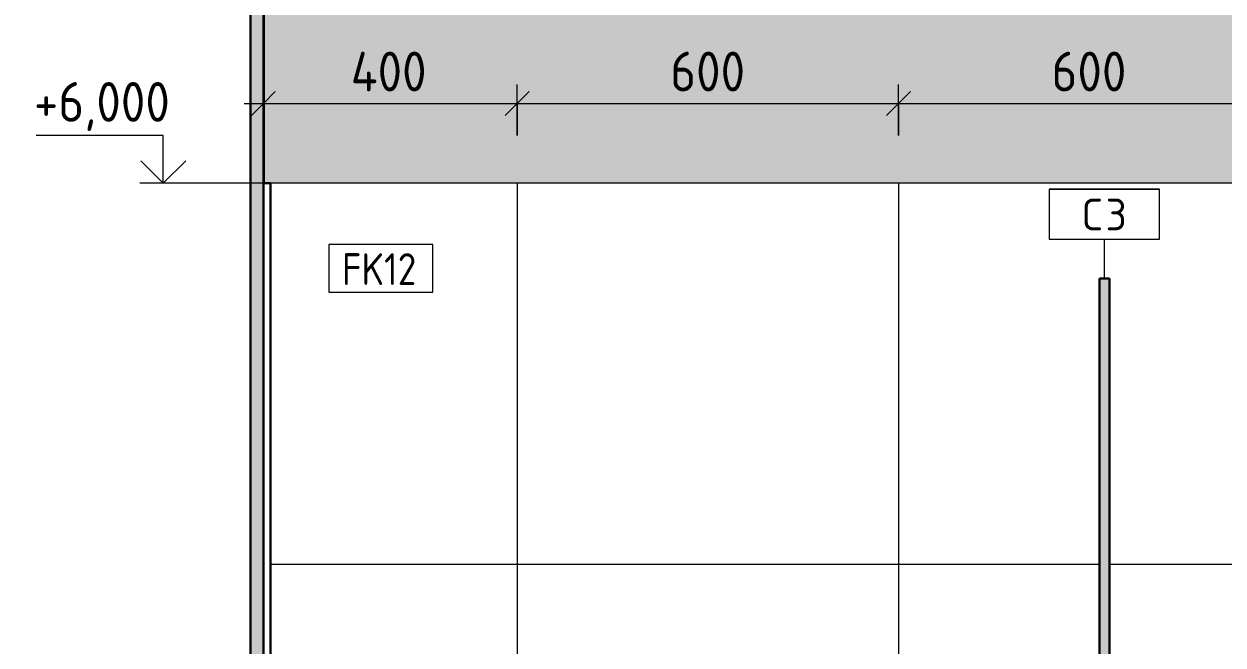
# Model space of a CAD drawing. Header units: millimetres. Extents: x 68869 to 96007, y -1987 to 27400.
# Drawn here: x 87926 to 89813, y 5273 to 6251 of the extents above; entities that cross this region are included whole.
import ezdxf

# ---------------------------------------------------------------- set-up
doc = ezdxf.new("R2010")
doc.units = ezdxf.units.MM
for name, color, linetype, lineweight in [('A-ANNO-DIMS', 7, 'Continuous', 9), ('A-ANNO-DIMS-25', 7, 'Continuous', 9), ('A-GENM', 7, 'Continuous', 9), ('A-GENM-1', 7, 'Continuous', 30), ('A-GENM-IDEN', 7, 'Continuous', 9), ('A-WALL-IDEN', 7, 'Continuous', 9), ('A-WALL-PATT', 7, 'Continuous', 9), ('G-ANNO-DIMS', 7, 'Continuous', 9), ('G-ANNO-DIMS-1', 7, 'Continuous', 20), ('I-WALL', 7, 'Continuous', 9)]:
    doc.layers.add(name, color=color, linetype=linetype, lineweight=lineweight)
for name, color, linetype, lineweight, true_color in [('A-WALL-4', 7, 'Continuous', 30, 0x3c3c3c), ('A-WALL-FNSH-2', 7, 'Continuous', 30, 0x3c3c3c), ('I-WALL-1', 7, 'Continuous', 9, 0x787878)]:
    doc.layers.add(name, color=color, linetype=linetype, lineweight=lineweight, true_color=true_color)
doc.styles.add('GOST Common_1', font='GOST_Common.ttf', dxfattribs={"width": 0.9, "height": 50})
doc.styles.add('GOST Common_2', font='GOST_Common.ttf', dxfattribs={"height": 50})
doc.styles.add('ISOCPEUR', font='isocpeur.ttf', dxfattribs={"width": 0.9, "height": 62.5})
doc.dimstyles.new('ISO-2_5_0_9К_БОЛЬШОЙ', dxfattribs={"dimscale": 304.8, "dimtxt": 62.248823, "dimasz": 0.123031, "dimexe": 0.098425, "dimexo": 0.246063, "dimgap": 0, "dimtad": 1, "dimdec": 0, "dimrnd": 10, "dimzin": 0, "dimdsep": 46, "dimtxsty": 'ISOCPEUR', "dimblk1": 'OBLIQUE', "dimblk2": 'OBLIQUE', "dimsah": 1, "dimcen": 0.09, "dimdle": 0.098425, "dimazin": 0, "dimtfac": 1, "dimtdec": 4, "dimtix": 1, "dimtmove": 0, "dimatfit": 3, "dimfxl": 1, "dimtvp": 1, "dimtolj": 1, "dimtzin": 0, "dimarcsym": 2})

# ---------------------------------------------------------------- blocks, each defined once
blk = doc.blocks.new('131_Сантехническая перегородка_Дверь - СД-1-30819167-Развертка 2_16-4')
at = {"layer": 'A-GENM'}
blk.add_hatch(color=256, dxfattribs=at).paths.add_polyline_path([(24806.5, 4350), (24806.5, 5850), (24790.5, 5850), (24790.5, 4350)])
for p, q in [((24783.4, 4402.9), (24783.4, 4232.9)), ((24813.6, 4232.9), (24813.6, 4402.9)), ((24780.9, 4232.9), (24780.9, 4210)), ((24780.9, 4232.9), (24798.5, 4232.9)), ((24798.5, 4232.9), (24816.1, 4232.9)), ((24816.1, 4210), (24816.1, 4232.9)), ((24773.9, 4210), (24773.9, 4200)), ((24773.9, 4210), (24798.5, 4210)), ((24798.5, 4210), (24823.1, 4210)), ((24823.1, 4200), (24823.1, 4210))]:
    blk.add_line(p, q, dxfattribs=at)
at = {"layer": 'A-GENM', "flags": 128}
for points in [[(24783.4, 4402.9), (24783.4, 4403.2), (24783.4, 4403.5), (24783.5, 4403.8), (24783.5, 4404.1), (24783.6, 4404.3), (24783.6, 4404.6), (24783.7, 4404.9), (24783.8, 4405.2), (24783.9, 4405.4), (24784, 4405.7), (24784.1, 4405.9), (24784.2, 4406.2), (24784.3, 4406.4), (24784.5, 4406.7), (24784.6, 4406.9), (24784.8, 4407.2), (24785, 4407.4), (24785.2, 4407.6), (24785.4, 4407.8), (24785.6, 4408), (24785.8, 4408.2), (24786, 4408.4), (24786.2, 4408.6), (24786.4, 4408.7), (24786.7, 4408.9), (24786.9, 4409), (24787.1, 4409.2), (24787.4, 4409.3), (24787.7, 4409.4), (24787.9, 4409.5), (24788.2, 4409.6), (24788.5, 4409.7), (24788.7, 4409.8), (24789, 4409.8), (24789.3, 4409.9), (24789.6, 4409.9), (24789.8, 4410), (24790.1, 4410), (24790.4, 4410), (24790.5, 4410)], [(24806.5, 4410), (24806.8, 4410), (24807, 4410), (24807.3, 4409.9), (24807.6, 4409.9), (24807.9, 4409.9), (24808.2, 4409.8), (24808.4, 4409.7), (24808.7, 4409.6), (24809, 4409.5), (24809.2, 4409.4), (24809.5, 4409.3), (24809.7, 4409.2), (24810, 4409.1), (24810.2, 4408.9), (24810.5, 4408.8), (24810.7, 4408.6), (24810.9, 4408.4), (24811.1, 4408.2), (24811.4, 4408.1), (24811.6, 4407.9), (24811.7, 4407.6), (24811.9, 4407.4), (24812.1, 4407.2), (24812.3, 4407), (24812.4, 4406.7), (24812.6, 4406.5), (24812.7, 4406.3), (24812.8, 4406), (24813, 4405.8), (24813.1, 4405.5), (24813.2, 4405.2), (24813.3, 4405), (24813.3, 4404.7), (24813.4, 4404.4), (24813.4, 4404.1), (24813.5, 4403.9), (24813.5, 4403.6), (24813.5, 4403.3), (24813.6, 4403), (24813.6, 4402.9)]]:
    blk.add_lwpolyline(points, dxfattribs=at)
at = {"layer": 'A-GENM-1'}
for p, q in [((24806.5, 5850), (24790.5, 5850)), ((24790.5, 5850), (24790.5, 4350)), ((24806.5, 4350), (24806.5, 5850)), ((24790.5, 4350), (24806.5, 4350))]:
    blk.add_line(p, q, dxfattribs=at)
blk = doc.blocks.new('Высотные отметки - Стрелка_Верх-17668718-Развертка 2_16-4')
at = {"layer": 'G-ANNO-DIMS'}
for p, q in [((23335.5, 8155), (23135.5, 8155)), ((23335.5, 8080), (23335.5, 8155)), ((23373.4, 8080), (23298.4, 8080))]:
    blk.add_line(p, q, dxfattribs=at)
at = {"layer": 'G-ANNO-DIMS-1'}
for q in [(23300.1, 8115.4), (23370.8, 8115.4)]:
    blk.add_line((23335.5, 8080), q, dxfattribs=at)
blk = doc.blocks.new('DIMBLOCK49-Развертка 2_16-4')
at = {"layer": 'A-ANNO-DIMS-25'}
for p, q in [((88303, 6075), (88303, 6155.3)), ((88702.5, 6075), (88702.5, 6155.3)), ((88273, 6125.3), (88702.5, 6125.3)), ((88303, 6125.3), (88303, 6075)), ((88702.5, 6125.3), (88702.5, 6075))]:
    blk.add_line(p, q, dxfattribs=at)
at = {"layer": 'A-ANNO-DIMS-25', "lineweight": 20}
for p, q in [((88303, 6125.3), (88321.7, 6144.1)), ((88702.5, 6125.3), (88721.2, 6144.1)), ((88303, 6125.3), (88284.2, 6106.6)), ((88702.5, 6125.3), (88683.7, 6106.6))]:
    blk.add_line(p, q, dxfattribs=at)
at = {"layer": 'A-ANNO-DIMS-25', "color": 0, "insert": (88440.5, 6207), "char_height": 62.5, "width": 149.397, "attachment_point": 1, "line_spacing_factor": 1.149209, "style": 'ISOCPEUR'}
blk.add_mtext('400', dxfattribs=at)
blk = doc.blocks.new('_Oblique')
at = {"color": 0, "linetype": 'ByBlock', "lineweight": -2}
blk.add_line((-0.5, -0.5), (0.5, 0.5), dxfattribs=at)
blk = doc.blocks.new('DIMBLOCK50-Развертка 2_16-4')
at = {"layer": 'A-ANNO-DIMS-25'}
for p, q in [((88702.5, 6075), (88702.5, 6155.3)), ((89302.5, 6075), (89302.5, 6155.3)), ((88702.5, 6125.3), (89302.5, 6125.3)), ((88702.5, 6125.3), (88702.5, 6075)), ((89302.5, 6125.3), (89302.5, 6075))]:
    blk.add_line(p, q, dxfattribs=at)
at = {"layer": 'A-ANNO-DIMS-25', "lineweight": 20}
for p, q in [((88702.5, 6125.3), (88721.2, 6144.1)), ((89302.5, 6125.3), (89321.2, 6144.1)), ((88702.5, 6125.3), (88683.7, 6106.6)), ((89302.5, 6125.3), (89283.7, 6106.6))]:
    blk.add_line(p, q, dxfattribs=at)
at = {"layer": 'A-ANNO-DIMS-25', "color": 0, "insert": (88943.2, 6207), "char_height": 62.5, "width": 142.215, "attachment_point": 1, "line_spacing_factor": 1.149209, "style": 'ISOCPEUR'}
blk.add_mtext('600', dxfattribs=at)
blk = doc.blocks.new('DIMBLOCK51-Развертка 2_16-4')
at = {"layer": 'A-ANNO-DIMS-25'}
for p, q in [((89302.5, 6075), (89302.5, 6155.3)), ((89902.5, 6075), (89902.5, 6155.3)), ((89302.5, 6125.3), (89902.5, 6125.3)), ((89302.5, 6125.3), (89302.5, 6075)), ((89902.5, 6125.3), (89902.5, 6075))]:
    blk.add_line(p, q, dxfattribs=at)
at = {"layer": 'A-ANNO-DIMS-25', "lineweight": 20}
for p, q in [((89302.5, 6125.3), (89321.2, 6144.1)), ((89902.5, 6125.3), (89921.2, 6144.1)), ((89302.5, 6125.3), (89283.7, 6106.6)), ((89902.5, 6125.3), (89883.7, 6106.6))]:
    blk.add_line(p, q, dxfattribs=at)
at = {"layer": 'A-ANNO-DIMS-25', "color": 0, "insert": (89543.2, 6207), "char_height": 62.5, "width": 142.215, "attachment_point": 1, "line_spacing_factor": 1.149209, "style": 'ISOCPEUR'}
blk.add_mtext('600', dxfattribs=at)
blk = doc.blocks.new('М_стена_0001 - Типоразмер_без рамки-25382661-Развертка 2_16-4')
at = {"layer": 'A-WALL-IDEN'}
for p, q in [((25213.2, 6981), (25049.9, 6981)), ((25049.9, 6981), (25049.9, 6906)), ((25213.2, 6906), (25213.2, 6981)), ((25049.9, 6906), (25213.2, 6906))]:
    blk.add_line(p, q, dxfattribs=at)
blk = doc.blocks.new('Mark Reiling - Mark Reiling-26174330-Развертка 2_16-4')
at = {"layer": 'A-GENM-IDEN'}
for p, q in [((24711.7, 5990.7), (24711.7, 5911.9)), ((24711.7, 5990.7), (24885.2, 5990.7)), ((24885.2, 5990.7), (24711.7, 5990.7)), ((24711.7, 5990.7), (24711.7, 5911.9)), ((24885.2, 5911.9), (24885.2, 5990.7)), ((24885.2, 5911.9), (24885.2, 5990.7)), ((24711.7, 5911.9), (24885.2, 5911.9)), ((24711.7, 5911.9), (24885.2, 5911.9))]:
    blk.add_line(p, q, dxfattribs=at)

msp = doc.modelspace()

# ---------------------------------------------------------------- hatches: boundary and pattern name
at = {"layer": 'A-WALL-PATT'}
msp.add_hatch(color=256, dxfattribs=at).paths.add_polyline_path([(90105.6, 6000), (91302.5, 6000), (91437.7, 6036.2), (91437.7, 6000), (91697, 6000), (91697, 7600), (88304, 7600), (88304, 6000), (90005.4, 6000)])
h = msp.add_hatch(dxfattribs=at)
h.set_pattern_fill('FP_17', color=256, style=0, pattern_type=2)
h.set_pattern_definition([(90, (91702.5, 4200), (-600, 4e-14), []), (180, (91702.5, 4200), (-7e-14, -600), [])])
h.paths.add_polyline_path([(88346.6, 4200), (89601.9, 4200), (89601.9, 4210), (89608.9, 4210), (89608.9, 4232.9), (89611.4, 4232.9), (89611.4, 4402.9), (89612.3, 4406.1), (89613.3, 4407.6), (89613.6, 4408), (89616.1, 4409.3), (89618.5, 4410), (89618.5, 5850), (89634.5, 5850), (89634.5, 4410), (89638.8, 4408.4), (89639.7, 4407.6), (89641, 4405.7), (89641.5, 4402.9), (89641.5, 4232.9), (89644, 4232.9), (89644, 4210), (89651.1, 4210), (89651.1, 4200), (91697, 4200), (91697, 5004), (91397.1, 5004), (91397.1, 5020), (91697, 5020), (91697, 5400), (91102.5, 5400), (91102.5, 6000), (88314, 6000), (88314, 4200)])
h.paths.add_polyline_path([(91397.1, 4300), (91397.1, 4970), (91413.1, 4970), (91413.1, 4300)])
h.paths.add_polyline_path([(88814, 4777.5), (88807, 4778.6), (88802.5, 4780.7), (88799.7, 4782.7), (88796.6, 4785.8), (88795.3, 4787.6), (88793.9, 4789.8), (88792.1, 4794.7), (88791.6, 4798.5), (88791.6, 4800.8), (88791.8, 4803.5), (88793.2, 4808.6), (88795.2, 4812.4), (88796.3, 4813.9), (88798.4, 4816.2), (88801.6, 4818.7), (88805.5, 4820.7), (88809, 4821.9), (88814.3, 4822.5), (88820.9, 4821.4), (88823.5, 4820.5), (88823.5, 4867.4), (88942.5, 4867.4), (88942.5, 4807.5), (88951.5, 4807.5), (88951.5, 4809.5), (88955, 4809.5), (88955.1, 4807.3), (88956.3, 4805.3), (88957.1, 4802.7), (88957.4, 4799.3), (88956.8, 4796), (88955.1, 4792.7), (88955, 4792.5), (88955, 4790.5), (88951.5, 4790.5), (88951.5, 4792.5), (88874.7, 4792.7), (88835.2, 4792.4), (88834, 4789.8), (88831.6, 4786.1), (88829.6, 4783.8), (88826.4, 4781.3), (88822.5, 4779.3), (88819, 4778.1), (88814.1, 4777.5)])
at = {"layer": 'I-WALL-1'}
h = msp.add_hatch(dxfattribs=at)
h.set_pattern_fill('FP_13', color=256, style=0, pattern_type=2)
h.set_pattern_definition([(0, (64827.994, 0), (30.48, 7.62), [2.515, -20.345, 2.515, -20.345, -121.92]), (0, (64827.994, 0), (30.48, 7.62), [-45.72, 2.515, -43.205, 2.515, -20.345, -53.34]), (0, (64827.994, 0), (30.48, 7.62), [-114.3, 2.515, -12.725, 2.515, -35.585]), (120, (64839.424, 3.81), (-21.8391136, 22.5864543), [2.515, -20.345, 2.515, -20.345, -121.92]), (120, (64839.424, 3.81), (-21.8391136, 22.5864543), [-45.72, 2.515, -43.205, 2.515, -20.345, -53.34]), (120, (64839.424, 3.81), (-21.8391136, 22.5864543), [-114.3, 2.515, -12.725, 2.515, -35.585]), (240, (64843.234, 19.05), (-8.6408864, -30.2064543), [2.515, -20.345, 2.515, -20.345, -121.92]), (240, (64843.234, 19.05), (-8.6408864, -30.2064543), [-45.72, 2.515, -43.205, 2.515, -20.345, -53.34]), (240, (64843.234, 19.05), (-8.6408864, -30.2064543), [-114.3, 2.515, -12.725, 2.515, -35.585])])
h.paths.add_polyline_path([(88283, 4200), (88303, 4200), (88303, 8080), (88283, 8080), (88283, 4671.7)])

# ---------------------------------------------------------------- linework, layer by layer
at = {"layer": 'A-GENM-IDEN'}
msp.add_line((89626.5, 5850), (89626.5, 5910.8), dxfattribs=at)
at = {"layer": 'A-WALL-4'}
msp.add_line((88283, 8080.2), (88283, 4200), dxfattribs=at)
at = {"layer": 'A-WALL-FNSH-2'}
for p, q in [((88303, 7600), (88303, 4200)), ((88304, 6000), (88304, 7600)), ((88314, 6000), (88303, 6000)), ((88314, 4200), (88314, 6000))]:
    msp.add_line(p, q, dxfattribs=at)
at = {"layer": 'G-ANNO-DIMS'}
msp.add_line((88541.1, 6000), (88145.6, 6000), dxfattribs=at)
at = {"layer": 'I-WALL'}
msp.add_line((91302.5, 6000), (88314, 6000), dxfattribs=at)

# ---------------------------------------------------------------- block references
at = {"layer": 'A-GENM'}
msp.add_blockref('131_Сантехническая перегородка_Дверь - СД-1-30819167-Развертка 2_16-4', (64828, 0), dxfattribs=at)
at = {"layer": 'A-GENM-IDEN'}
msp.add_blockref('Mark Reiling - Mark Reiling-26174330-Развертка 2_16-4', (64828, 0), dxfattribs=at)
at = {"layer": 'A-WALL-IDEN'}
msp.add_blockref('М_стена_0001 - Типоразмер_без рамки-25382661-Развертка 2_16-4', (63356.3, -1077.7), dxfattribs=at)
at = {"layer": 'G-ANNO-DIMS'}
msp.add_blockref('Высотные отметки - Стрелка_Верх-17668718-Развертка 2_16-4', (64810.1, -2080), dxfattribs=at)

# ---------------------------------------------------------------- texts
at = {"layer": 'A-GENM-IDEN', "char_height": 50, "attachment_point": 1, "style": 'GOST Common_2'}
for s, insert, width in [('\\fGOST Common|b0|i0|c204|p34|;С', (89591.8, 5975.7), 44.093), ('\\fGOST Common|b0|i0|c204|p34|;3', (89628.2, 5975.7), 42.089)]:
    msp.add_mtext(s, dxfattribs=dict(at, insert=insert, width=width))
at = {"layer": 'A-WALL-IDEN', "insert": (88426.7, 5889.7), "char_height": 50, "width": 151.519, "attachment_point": 1, "style": 'GOST Common_1'}
msp.add_mtext('FK12', dxfattribs=at)

# ---------------------------------------------------------------- dimensions: what is measured, and where the dimension line sits
at = {"layer": 'A-ANNO-DIMS'}
for base, p1, p2, override, picture, middle in [((88702.49391, 6125.3276), (88302.99386, 6000), (88702.49391, 6000), {"dimpost": '<>', "dimfxl": 399.500052}, 'DIMBLOCK49-Развертка 2_16-4', (88502.74389, 6156.5776)), ((89302.5, 6125.3), (88702.5, 6000), (89302.5, 6000), {"dimpost": '<>', "dimfxl": 600}, 'DIMBLOCK50-Развертка 2_16-4', (89002.5, 6156.6)), ((89902.5, 6125.3), (89302.5, 6000), (89902.5, 6000), {"dimpost": '<>', "dimfxl": 600}, 'DIMBLOCK51-Развертка 2_16-4', (89602.5, 6156.6))]:
    dim = msp.add_linear_dim(base=base, p1=p1, p2=p2, dimstyle='ISO-2_5_0_9К_БОЛЬШОЙ', override=override, dxfattribs=at)
    dim.commit()
    dim.dimension.update_dxf_attribs({"geometry": picture, "text_midpoint": middle})

# ---------------------------------------------------------------- next in the draw order: texts
at = {"layer": 'G-ANNO-DIMS', "insert": (87942, 6159.2), "char_height": 62.5, "width": 254.705, "attachment_point": 1, "line_spacing_factor": 1.149209, "style": 'ISOCPEUR', "bg_fill": 3, "box_fill_scale": 1.25, "bg_fill_color": 256, "bg_fill_true_color": 13158600, "bg_fill_transparency": 0}
msp.add_mtext('+6,000', dxfattribs=at)

doc.saveas('drawing.dxf')
